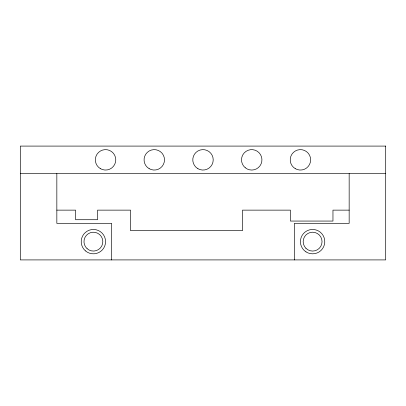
<?xml version="1.0" encoding="UTF-8"?>
<svg xmlns="http://www.w3.org/2000/svg" width="406" height="406" viewBox="0 0 406 406"><rect width="100%" height="100%" fill="white"/><g stroke="black" fill="none" stroke-linecap="round" stroke-linejoin="round"><path stroke-width="0.61" d="M20.3 173.59L385.7 173.59M56.84 210.135L75.607 210.135L75.607 219.717L97.557 219.717L97.557 210.135L130.554 210.135L130.554 230.674L242.494 230.674L242.494 210.135L290.432 210.135L290.432 221.062L332.961 221.062L332.961 210.135L349.16 210.135M349.16 173.59L349.16 223.371L294.335 223.371L294.335 259.911M111.665 259.911L111.665 223.371L56.84 223.371L56.84 173.59M385.7 146.089L20.3 146.089L20.3 259.911L385.7 259.911L385.7 146.089M85.473 250.893A12.18 12.18 0 0 0 105.372 243.874A12.18 12.18 0 0 0 89.345 230.156A12.18 12.18 0 0 0 85.473 250.893M305.967 251.857A12.18 12.18 0 0 0 324.764 242.28A12.18 12.18 0 0 0 307.073 230.786A12.18 12.18 0 0 0 305.967 251.857M305.936 248.31A9.429 9.429 0 0 0 321.714 244.082A9.429 9.429 0 0 0 310.164 232.531A9.429 9.429 0 0 0 305.936 248.31M87.097 248.655A9.429 9.429 0 0 0 102.622 243.59A9.429 9.429 0 0 0 90.472 232.679A9.429 9.429 0 0 0 87.097 248.655M295.329 168.688A10.216 10.216 0 0 0 310.656 159.842A10.216 10.216 0 0 0 295.329 150.991A10.216 10.216 0 0 0 295.329 168.688M245.26 167.754A10.216 10.216 0 0 0 261.804 161.476A10.216 10.216 0 0 0 248.091 150.291A10.216 10.216 0 0 0 245.26 167.754M197.895 168.688A10.216 10.216 0 0 0 213.216 159.842A10.216 10.216 0 0 0 197.895 150.991A10.216 10.216 0 0 0 197.895 168.688M149.175 168.688A10.216 10.216 0 0 0 164.496 159.842A10.216 10.216 0 0 0 149.175 150.991A10.216 10.216 0 0 0 149.175 168.688M100.455 168.688A10.216 10.216 0 0 0 115.776 159.842A10.216 10.216 0 0 0 100.455 150.991A10.216 10.216 0 0 0 100.455 168.688"/></g></svg>
